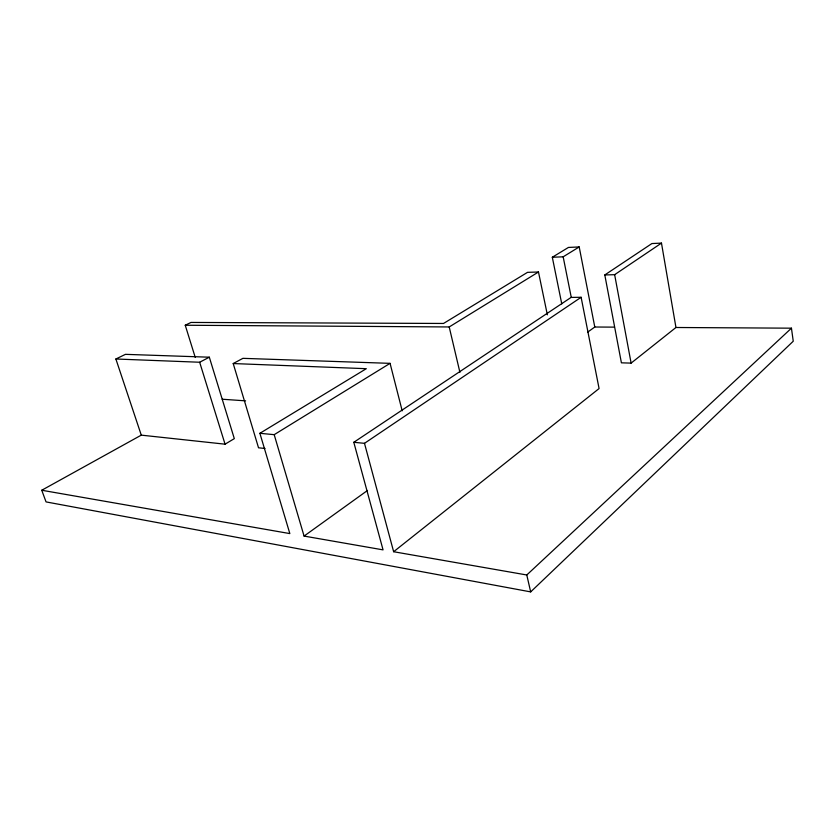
<?xml version="1.0" encoding="UTF-8"?>
<svg xmlns="http://www.w3.org/2000/svg" width="835" height="835" viewBox="0 0 835 835"><rect width="100%" height="100%" fill="white"/><g stroke="black" fill="none" stroke-linecap="round" stroke-linejoin="round"><path stroke-width="1.25" d="M141.282 435.139L115.877 358.998L125.448 354.343L209.324 357.203L234.311 438.636L225.053 444.178L141.282 435.139L41.75 490.249L46.05 501.908L530.674 591.89L793.25 341.223L791.444 328.176L675.953 327.497L631.114 363.11L621.407 362.828L604.801 274.955L651.895 243.559L661.477 243.11L675.953 327.497M41.75 490.249L289.839 533.586L259.883 433.302L274.193 434.67L304.076 536.08L383.056 549.868L353.8 442.299L364.488 443.322L393.64 551.726L526.781 574.981L791.444 328.176M393.64 551.726L599.081 388.557L581.118 297.281L571.098 297.417L353.8 442.299M304.076 536.08L367.494 490.469M587.6 332.184L594.781 327.017L614.341 327.132M364.488 443.322L581.118 297.281M604.801 274.955L614.644 274.684L661.477 243.11M274.193 434.67L390.07 363.35L402.188 410.81M195.244 357.401L185.245 325.243L449.209 326.955L538.481 272.001L547.353 314.816M561.767 303.898L552.311 257.253L563.166 256.815L579.198 246.941L594.781 327.017M552.311 257.253L568.426 247.442L579.198 246.941M259.883 433.302L366.304 368.694L233.215 363.549L258.526 447.79L265.019 448.489M233.215 363.549L242.912 358.34L390.07 363.35M115.877 358.998L199.659 362.244L209.324 357.203M185.245 325.243L190.975 322.446L443.531 323.458L527.511 272.346L538.481 272.001M222.214 399.224L245.605 400.852M199.659 362.244L225.053 444.178M449.209 326.955L459.918 372.358M526.781 574.981L530.674 591.89M563.166 256.815L571.276 297.448M614.644 274.684L631.114 363.11"/></g></svg>
